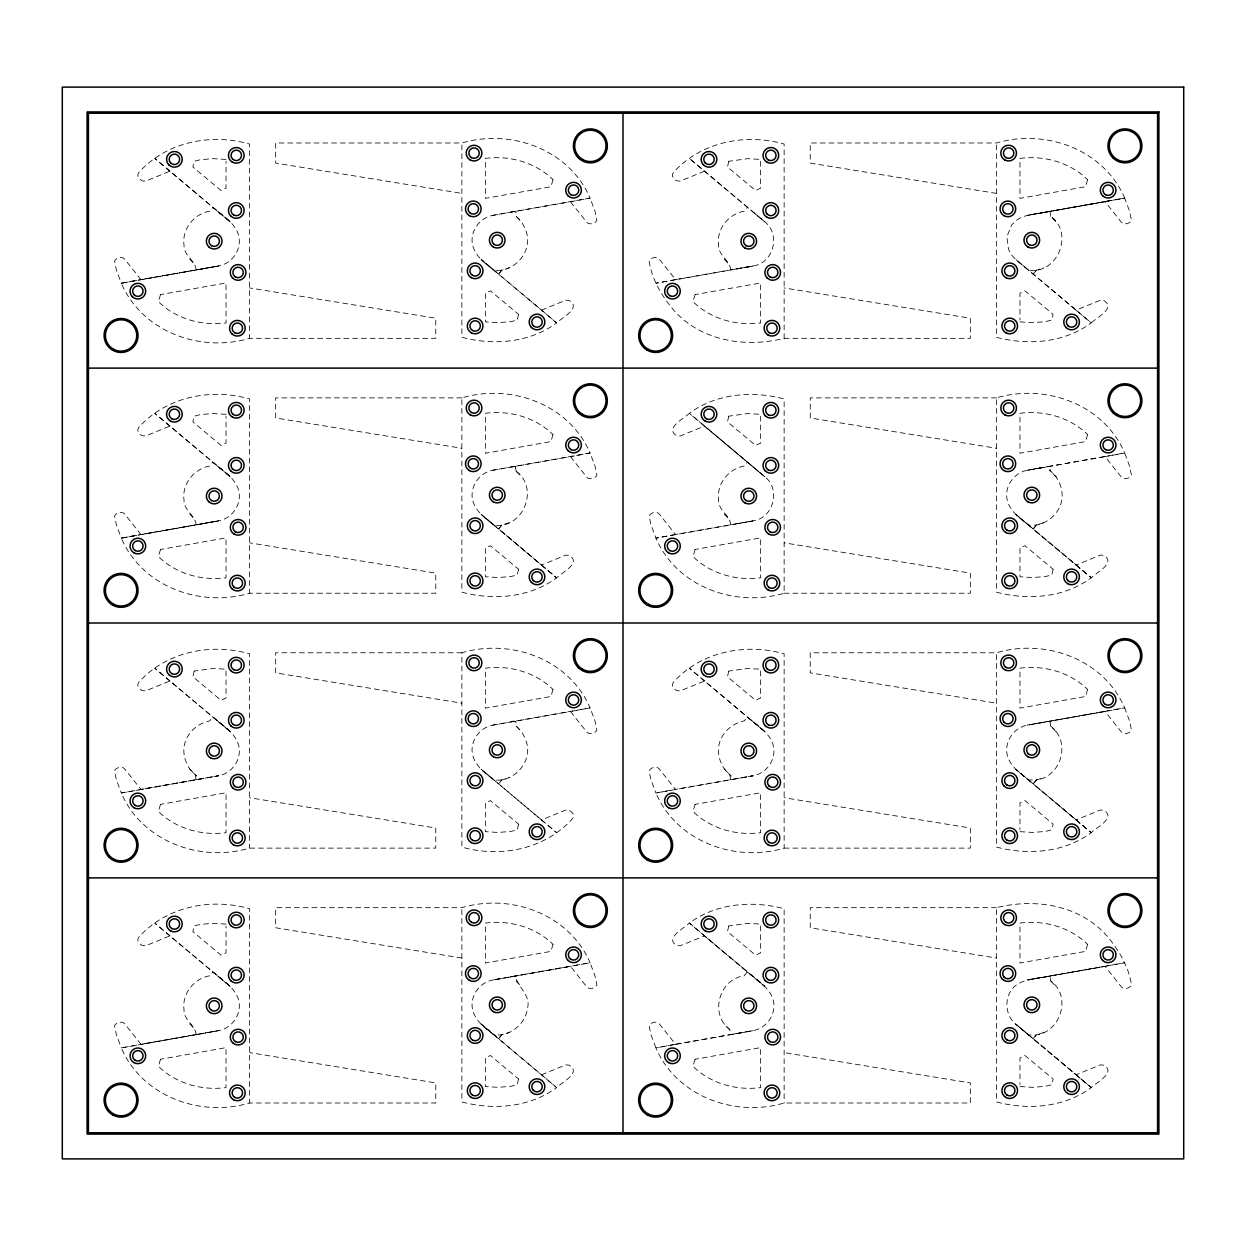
<?xml version="1.0" encoding="UTF-8"?>
<svg xmlns="http://www.w3.org/2000/svg" width="1246" height="1246" viewBox="0 0 1246 1246"><rect width="100%" height="100%" fill="white"/><g stroke="black" fill="none" stroke-linecap="round" stroke-linejoin="round"><path stroke-width="0.75" stroke-dasharray="5 3.75" d="M196.089 269.915C195.575 260.367 183.614 255.71 184.003 245.104C181.807 229.124 193.955 213.938 209.593 211.166L212.832 207.303C224.327 216.866 241.646 226.974 239.107 244.59C237.503 255.243 229.124 264.121 218.471 266.005L121.314 283.231L116.361 269.915L114.539 261.037C116.065 257.517 122.373 256.053 124.709 259.215L140.907 279.587L218.471 266.005L121.314 283.231C142.106 331.763 200.372 352.976 249.543 338.336L435.757 338.336L435.757 318.228L249.543 287.935M196.089 524.8C195.575 515.252 183.614 510.595 184.003 499.989C181.807 484.009 193.955 468.823 209.593 466.051L212.832 462.188C224.327 471.751 241.646 481.875 239.107 499.475C237.503 510.128 229.124 519.006 218.471 520.89L121.314 538.132L116.361 524.8L114.539 515.922C116.065 512.418 122.373 510.938 124.709 514.1L140.907 534.472L218.471 520.89L121.314 538.132C142.106 586.664 200.372 607.861 249.543 593.221L435.757 593.221L435.757 573.113L249.543 542.82M492.949 215.34L570.512 201.759L586.695 222.131C589.047 225.292 595.354 223.813 596.881 220.293L595.058 211.415L590.09 198.098L492.949 215.34C482.295 217.225 473.916 226.102 472.312 236.756C470.038 251.926 483.199 262.236 493.992 270.18C512.604 272.64 530.157 254.854 527.416 236.226C525.921 228.563 522.136 221.43 516.202 216.352C517.152 210.434 513.804 210.699 509.396 212.459M189.75 768.984C198.503 778.22 199.002 778.703 189.75 768.984C185.529 762.474 183.1 754.842 184.003 747.055C185.856 733.863 196.697 723.459 209.593 720.936L212.832 717.073C224.327 726.636 241.646 736.76 239.107 754.36C237.503 765.013 229.124 773.891 218.471 775.775L121.314 793.017L116.361 779.7L114.539 770.807C116.065 767.302 122.373 765.823 124.709 768.984L140.907 789.357L218.471 775.775L121.314 793.017C142.106 841.548 200.372 862.746 249.543 848.121L435.757 848.121L435.757 828.014L249.543 797.72M196.074 779.716L195.233 774.732M492.949 470.225L570.512 456.643L586.695 477.016C589.047 480.177 595.354 478.698 596.881 475.193L595.058 466.3L590.09 452.983L492.949 470.225C482.295 472.109 473.916 480.987 472.312 491.64C470.038 506.81 483.199 517.121 493.992 525.064C522.775 529.534 539.845 488.51 516.187 471.268L515.346 466.284L509.396 467.359M516.187 471.268L515.346 466.284M196.089 1034.569C195.575 1025.022 183.614 1020.365 184.003 1009.774C181.807 993.778 193.955 978.593 209.593 975.82L212.832 971.958C224.327 981.537 241.646 991.645 239.107 1009.244C237.503 1019.898 229.124 1028.775 218.471 1030.66L121.314 1047.902L116.361 1034.585L114.539 1025.707C116.065 1022.187 122.373 1020.708 124.709 1023.869L140.907 1044.241L218.471 1030.66L121.314 1047.902C142.106 1096.433 200.372 1117.631 249.543 1103.006L435.757 1103.006L435.757 1082.899L249.543 1052.605M730.686 269.915C730.156 260.367 718.194 255.71 718.584 245.104C716.403 229.124 728.536 213.938 744.174 211.166L747.413 207.303M492.949 725.11L570.512 711.528L586.695 731.9C589.047 735.062 595.354 733.583 596.881 730.078L595.058 721.2L590.09 707.868L492.949 725.11C482.295 726.994 473.916 735.872 472.312 746.525C470.038 761.711 483.199 772.006 493.992 779.949C512.604 782.426 530.157 764.639 527.416 746.011C525.921 738.333 522.136 731.215 516.202 726.122C517.152 720.219 513.804 720.468 509.396 722.244M730.686 524.8C730.156 515.252 718.194 510.595 718.584 499.989C716.403 484.009 728.536 468.823 744.174 466.051L747.413 462.188M515.314 976.085L509.396 977.129M461.861 958.065L275.662 927.772L275.662 907.664L461.861 907.664C511.031 893.024 569.297 914.237 590.09 962.769L492.949 979.995L570.512 966.413L586.695 986.785C589.047 989.947 595.354 988.483 596.881 984.963L595.058 976.085L590.09 962.769L492.949 979.995C482.295 981.879 473.916 990.757 472.312 1001.41C470.038 1016.596 483.199 1026.891 493.992 1034.834C509.77 1036.797 525.298 1024.43 527.416 1008.73C531.31 995.056 517.573 987.439 515.346 976.054M1050.767 216.383L1049.926 211.399L1027.529 215.34L1021.518 217.162L1016.035 220.558L1011.596 224.996L1006.893 236.756L1008.466 249.293L1011.331 254.776L1015.77 259.48L1091.247 322.932C1096.215 317.761 1116.509 307.98 1103.785 300.473L1100.389 300.208L1076.108 310.129L1015.77 259.48L1028.573 270.18C1057.371 274.618 1074.41 233.656 1050.799 216.352L1056.25 222.131M724.331 768.984C733.084 778.22 733.583 778.703 724.331 768.984C720.11 762.474 717.68 754.842 718.584 747.055C720.437 733.863 731.277 723.459 744.174 720.936L747.413 717.073C758.907 726.636 776.227 736.76 773.688 754.36C772.084 765.013 763.705 773.891 753.051 775.775L655.91 793.017L650.942 779.7L649.119 770.807C650.646 767.302 656.954 765.823 659.305 768.984L675.488 789.357L753.051 775.775L736.604 778.672M730.654 779.716L729.813 774.732M1056.25 477.016C1047.497 467.78 1046.998 467.297 1056.25 477.016C1060.471 483.526 1062.9 491.158 1061.997 498.945C1059.879 514.66 1044.366 527.027 1028.573 525.064C1017.795 517.121 1004.619 506.81 1006.893 491.64C1008.497 480.987 1016.876 472.109 1027.529 470.225L1124.686 452.983L1129.639 466.3L1131.461 475.193C1129.935 478.698 1123.627 480.177 1121.291 477.016L1105.093 456.643L1027.529 470.225L1043.977 467.328M729.798 1029.648C709.395 1014.337 718.911 979.122 744.174 975.82L747.413 971.958C758.907 981.537 776.227 991.645 773.688 1009.244C772.084 1019.898 763.705 1028.775 753.051 1030.66L655.91 1047.902L650.942 1034.585L649.119 1025.707C650.646 1022.187 656.954 1020.708 659.305 1023.869L675.488 1044.241L753.051 1030.66L730.654 1034.601L729.813 1029.617L724.331 1023.869M1049.911 976.085C1036.906 979.045 1020.676 977.939 1011.596 989.667C1004.089 1000.195 1005.647 1015.864 1015.77 1024.134L1091.247 1087.602C1096.215 1082.416 1116.509 1072.65 1103.785 1065.143L1100.389 1064.878L1076.108 1074.8L1015.77 1024.134L1028.573 1034.834C1057.371 1039.289 1074.41 998.311 1050.799 981.007L1049.926 976.054M1050.767 981.038L1056.25 986.785M481.19 259.48L541.527 310.129L565.809 300.208L569.204 300.473C581.929 307.98 561.635 317.761 556.666 322.932L481.19 259.48L498.587 274.042L501.827 270.18L509.131 267.828M509.131 522.713L501.827 525.064L498.587 528.927L481.19 514.364L556.666 577.817C561.635 572.646 581.929 562.865 569.204 555.358L565.809 555.093L541.527 565.03L481.19 514.364M501.827 779.996L498.587 783.812L501.827 779.996L509.131 777.597M1036.407 270.211L1033.168 274.042L1036.407 270.211L1043.727 267.828M481.19 1024.134L541.527 1074.8L565.809 1064.878L569.204 1065.143C581.929 1072.65 561.635 1082.416 556.666 1087.602L481.19 1024.134L498.587 1038.697L501.827 1034.834L509.131 1032.498M1043.727 522.713L1036.407 525.064L1033.168 528.927L1015.77 514.364L1091.247 577.817C1096.215 572.646 1116.509 562.865 1103.785 555.358L1100.389 555.093L1076.108 565.03L1015.77 514.364M1056.25 731.9L1050.767 726.153L1049.926 721.169L1050.767 726.153C1071.248 741.463 1061.623 776.663 1036.407 779.949L1033.168 783.812C1021.673 774.249 1004.354 764.125 1006.893 746.525C1008.497 735.872 1016.876 726.994 1027.529 725.11L1124.686 707.868L1129.639 721.2L1131.461 730.078C1129.935 733.583 1123.627 735.062 1121.291 731.9L1105.093 711.528L1027.529 725.11L1124.686 707.868C1103.894 659.336 1045.628 638.139 996.457 652.779L810.243 652.779L810.243 672.887L996.457 703.18M1043.727 1032.498L1036.407 1034.834L1033.168 1038.697L1015.77 1024.134M498.587 274.042L501.827 270.211M501.827 525.111L498.587 528.927L556.666 577.817C529.503 597.737 493.743 600.588 461.861 592.177L461.861 397.879C511.031 383.254 569.297 404.452 590.09 452.983L570.512 456.643M498.587 1038.697L501.827 1034.834M1036.407 525.111L1033.168 528.927L1091.247 577.817C1064.084 597.737 1028.324 600.588 996.457 592.177L996.457 397.879C1045.628 383.254 1103.894 404.452 1124.686 452.983L1105.093 456.643M1036.407 779.996L1033.168 783.812L1091.247 832.702C1096.215 827.531 1116.509 817.75 1103.785 810.243L1100.389 809.993L1076.108 819.915L1015.77 769.249L1028.573 779.949L1036.407 779.996L1043.727 777.597M1076.108 819.915L1091.247 832.702C1064.084 852.622 1028.324 855.472 996.457 847.078L996.457 652.779M1076.108 1074.8L1091.247 1087.602C1064.084 1107.507 1028.324 1110.373 996.457 1101.962L996.457 907.664C1034.896 897.961 1079.363 904.876 1106.666 935.606C1118.612 949.686 1128.767 966.475 1131.461 984.963C1129.935 988.483 1123.627 989.947 1121.291 986.785L1105.093 966.413L1027.529 979.995L1124.686 962.769L1027.529 979.995M217.427 211.166L230.23 221.866L169.892 171.2L145.611 181.122L142.215 180.857C139.303 179.253 136.048 175.764 138.82 172.509C166.092 141.951 210.932 132.948 249.543 144.038L249.543 338.336M704.473 171.2L680.191 181.122L676.796 180.857C673.899 179.253 670.628 175.764 673.401 172.509C700.688 141.951 745.513 132.948 784.139 144.038L784.139 338.336C745.7 348.039 701.233 341.124 673.93 310.394C661.969 296.314 651.829 279.525 649.119 261.037C650.646 257.517 656.954 256.053 659.305 259.215L675.488 279.587L753.051 266.005C773.501 263.311 781.071 234.373 764.81 221.866L689.334 158.398L764.81 221.866L752.008 211.166M217.427 466.051L230.23 476.751L169.892 426.085L145.611 436.007L142.215 435.757C139.303 434.138 136.048 430.649 138.82 427.394C166.092 396.835 210.932 387.833 249.543 398.922L249.543 593.221M217.427 720.936L230.23 731.636L169.892 680.97L145.611 690.907L142.215 690.642C139.303 689.022 136.048 685.534 138.82 682.278C166.092 651.72 210.932 642.718 249.543 653.823L249.543 848.121M752.008 720.936L764.81 731.636L704.473 680.97L680.191 690.907L676.796 690.642C673.899 689.022 670.628 685.534 673.401 682.278C700.688 651.72 745.513 642.718 784.139 653.823L784.139 848.121C734.969 862.746 676.703 841.548 655.91 793.017L675.488 789.357M217.427 975.82L230.23 986.521L169.892 935.871L145.611 945.792L142.215 945.527C139.303 943.907 136.048 940.418 138.82 937.163C166.092 906.605 210.932 897.603 249.543 908.708L249.543 1103.006M541.527 819.915L556.666 832.702L481.19 769.249L541.527 819.915L565.809 809.993L569.204 810.243C572.101 811.862 575.372 815.351 572.599 818.606C545.312 849.165 500.487 858.167 461.861 847.078L461.861 652.779C511.031 638.139 569.297 659.336 590.09 707.868L570.512 711.528M121.314 283.231L140.907 279.587M570.512 201.759L590.09 198.098C569.297 149.567 511.031 128.369 461.861 142.994L275.662 142.994L275.662 163.101L461.861 193.395M675.488 279.587L655.91 283.231L753.051 266.005L736.604 268.902M996.457 193.395L810.243 163.101L810.243 142.994L996.457 142.994C1045.628 128.369 1103.894 149.567 1124.686 198.098L1027.529 215.34L1124.686 198.098L1129.639 211.415L1131.461 220.293C1129.935 223.813 1123.627 225.292 1121.291 222.131L1105.093 201.759L1027.529 215.34M121.314 538.132L140.907 534.472M675.488 534.472L655.91 538.132L650.942 524.8L649.119 515.922C650.646 512.418 656.954 510.938 659.305 514.1L675.488 534.472L753.051 520.89C773.501 518.196 781.071 489.257 764.81 476.751L689.334 413.298C684.365 418.469 664.071 428.25 676.796 435.757L680.191 436.007L704.473 426.085L764.81 476.751L689.334 413.298C716.497 393.378 752.257 390.528 784.139 398.922L784.139 593.221C734.969 607.861 676.703 586.664 655.91 538.132L753.051 520.89L736.604 523.787M675.488 1044.241L655.91 1047.902C676.703 1096.433 734.969 1117.631 784.139 1103.006L970.338 1103.006L970.338 1082.899L784.139 1052.605M1043.977 212.443L1124.686 198.098M736.588 268.902L753.051 266.005M202.023 268.902L218.471 266.005M202.023 523.787L218.471 520.89M1027.529 470.225L1049.926 466.284L1050.767 471.268M784.139 338.336L970.338 338.336L970.338 318.228L784.139 287.935M461.861 397.879L275.662 397.879L275.662 417.986L461.861 448.28M996.457 397.879L810.243 397.879L810.243 417.986L996.457 448.28M784.139 593.221L970.338 593.221L970.338 573.113L784.139 542.82M461.861 652.779L275.662 652.779L275.662 672.887L461.861 703.18M784.139 848.121L970.338 848.121L970.338 828.014L784.139 797.72M996.457 907.664L810.243 907.664L810.243 927.772L996.457 958.065M226.04 159.457L213.253 158.663L200.45 159.706L194.189 161.279L192.881 166.995L221.04 190.513L226.04 188.177L226.04 161.373M1019.96 321.889L1032.747 322.667L1045.55 321.624L1051.811 320.066L1053.119 314.35L1024.96 290.816L1019.96 293.168L1019.96 319.973M226.04 414.342L213.253 413.547L200.45 414.591L194.189 416.164L192.881 421.88L221.04 445.414L226.04 443.062L226.04 416.257M1019.96 831.658L1032.747 832.453L1045.55 831.409L1051.811 829.836L1053.119 824.12L1024.96 800.586L1019.96 802.938L1019.96 829.743M226.04 924.111L213.253 923.333L200.45 924.376L194.189 925.934L192.881 931.65L221.04 955.184L226.04 952.832L226.04 926.027M1019.96 1086.543L1032.747 1087.337L1045.55 1086.294L1051.811 1084.721L1053.119 1079.005L1024.96 1055.487L1019.96 1057.823L1019.96 1084.627M764.81 986.521L689.334 923.068C684.365 928.239 664.071 938.02 676.796 945.527L680.191 945.792L704.473 935.871L764.81 986.521L689.334 923.068C716.497 903.148 752.257 900.297 784.139 908.708L784.139 1103.006M1015.77 769.249L1091.247 832.702M230.23 221.866L154.753 158.398L169.892 171.2M764.81 731.636L689.334 668.183L704.473 680.97M1091.247 1087.602L1033.168 1038.697L1036.407 1034.834M230.23 476.751L154.753 413.298L169.892 426.085M230.23 731.636L154.753 668.183L169.892 680.97M230.23 986.521L154.753 923.068L169.892 935.871M1076.108 310.129L1091.247 322.932C1064.084 342.852 1028.324 345.703 996.457 337.292L996.457 142.994M1076.108 565.03L1091.247 577.817M541.527 310.129L556.666 322.932C529.503 342.852 493.743 345.703 461.861 337.292L461.861 142.994M541.527 565.03L556.666 577.817M541.527 1074.8L556.666 1087.602C529.503 1107.507 493.743 1110.373 461.861 1101.962L461.861 907.664M724.331 514.1L729.813 519.847M516.187 981.038L521.669 986.785M724.331 259.215L729.798 264.993M516.202 216.352L521.669 222.131M516.202 471.237L521.669 477.016M189.75 259.215L195.201 264.993M516.202 726.122L521.669 731.9M189.75 514.1L195.201 519.878M189.75 1023.869L195.201 1029.648M194.189 671.049L192.881 676.765L221.04 700.299L226.04 697.947L226.04 669.227L213.253 668.448L194.189 671.049M518.538 314.35L517.23 320.066L510.969 321.624L498.166 322.667L485.364 321.889L485.364 293.168L490.379 290.816L518.538 314.35M518.538 569.235L517.23 574.951L510.969 576.509L498.166 577.552L485.364 576.773L485.364 548.053L490.379 545.701L518.538 569.235M518.538 824.12L517.23 829.836L510.969 831.409L498.166 832.453L485.364 831.658L485.364 802.938L490.379 800.586L518.538 824.12M728.77 161.279L727.462 166.995L755.621 190.513L760.636 188.177L760.636 159.457L747.834 158.663L728.77 161.279M518.538 1079.005L517.23 1084.721L510.969 1086.294L498.166 1087.337L485.364 1086.543L485.364 1057.823L490.379 1055.487L518.538 1079.005M728.77 416.164L727.462 421.88L755.621 445.414L760.636 443.062L760.636 414.342L747.834 413.547L728.77 416.164M728.77 671.049L727.462 676.765L755.621 700.299L760.636 697.947L760.636 669.227L747.834 668.448L728.77 671.049M728.77 925.934L727.462 931.65L755.621 955.184L760.636 952.832L760.636 924.111L747.834 923.333L728.77 925.934M1053.119 569.235L1051.811 574.951L1045.55 576.509L1032.747 577.552L1019.96 576.773L1019.96 548.053L1024.96 545.701L1053.119 569.235M160.5 294.601L158.398 301.641C175.935 318.945 201.868 326.109 226.04 322.932L226.04 282.982L160.5 294.601M160.5 549.486L158.398 556.541C175.935 573.83 201.868 580.994 226.04 577.817L226.04 537.867L160.5 549.486M160.5 804.371L158.398 811.426C175.935 828.715 201.868 835.879 226.04 832.702L226.04 792.752L160.5 804.371M160.5 1059.256L158.398 1066.311C175.935 1083.599 201.868 1090.78 226.04 1087.602L226.04 1047.637L160.5 1059.256M553.006 179.689L550.919 186.744L485.364 198.363L485.364 158.398C509.552 155.22 535.469 162.401 553.006 179.689M553.006 434.574L550.919 441.629L485.364 453.248L485.364 413.298C509.552 410.121 535.469 417.285 553.006 434.574M553.006 689.459L550.919 696.514L485.364 708.133L485.364 668.183C509.552 665.006 535.469 672.17 553.006 689.459M695.081 294.601L692.994 301.641C710.532 318.945 736.448 326.109 760.636 322.932L760.636 282.982L695.081 294.601M553.006 944.359L550.919 951.399L485.364 963.018L485.364 923.068C509.552 919.891 535.469 927.055 553.006 944.359M695.081 549.486L692.994 556.541C710.532 573.83 736.448 580.994 760.636 577.817L760.636 537.867L695.081 549.486M695.081 804.371L692.994 811.426C710.532 828.715 736.448 835.879 760.636 832.702L760.636 792.752L695.081 804.371M695.081 1059.256L692.994 1066.311C710.532 1083.599 736.448 1090.78 760.636 1087.602L760.636 1047.637L695.081 1059.256M1087.602 179.689L1085.5 186.744L1019.96 198.363L1019.96 158.398C1044.132 155.22 1070.065 162.401 1087.602 179.689M1087.602 434.574L1085.5 441.629L1019.96 453.248L1019.96 413.298C1044.132 410.121 1070.065 417.285 1087.602 434.574M1087.602 689.459L1085.5 696.514L1019.96 708.133L1019.96 668.183C1044.132 665.006 1070.065 672.17 1087.602 689.459M1087.602 944.359L1085.5 951.399L1019.96 963.018L1019.96 923.068C1044.132 919.891 1070.065 927.055 1087.602 944.359"/><path stroke-width="1.5" d="M88.419 368.115L1157.581 368.115M88.419 623L1157.581 623M88.419 877.885L1157.581 877.885M623 113.23L623 1132.77M1183.7 87.111L62.3 87.111L62.3 1158.889L1183.7 1158.889L1183.7 87.111M1158.889 111.922L87.111 111.922L87.111 1134.078L1158.889 1134.078L1158.889 111.922M1157.581 113.23L88.419 113.23L88.419 1132.77L1157.581 1132.77L1157.581 113.23M647.811 349.036A15.668 15.668 0 0 0 671.314 335.47A15.668 15.668 0 0 0 647.811 321.904A15.668 15.668 0 0 0 647.811 349.036M1117.101 159.441A15.668 15.668 0 0 0 1140.604 145.875A15.668 15.668 0 0 0 1117.101 132.294A15.668 15.668 0 0 0 1117.101 159.441M647.811 603.921A15.668 15.668 0 0 0 671.314 590.355A15.668 15.668 0 0 0 647.811 576.789A15.668 15.668 0 0 0 647.811 603.921M1117.101 414.326A15.668 15.668 0 0 0 1140.604 400.76A15.668 15.668 0 0 0 1117.101 387.195A15.668 15.668 0 0 0 1117.101 414.326M647.811 1113.706A15.668 15.668 0 0 0 671.314 1100.125A15.668 15.668 0 0 0 647.811 1086.559A15.668 15.668 0 0 0 647.811 1113.706M1117.101 924.096A15.668 15.668 0 0 0 1140.604 910.53A15.668 15.668 0 0 0 1117.101 896.964A15.668 15.668 0 0 0 1117.101 924.096M1029.196 244.699A5.218 5.218 0 0 0 1037.03 240.166A5.218 5.218 0 0 0 1029.196 235.65A5.218 5.218 0 0 0 1029.196 244.699M1027.888 246.957A7.834 7.834 0 0 0 1039.647 240.166A7.834 7.834 0 0 0 1027.888 233.376A7.834 7.834 0 0 0 1027.888 246.957M746.167 245.696A5.218 5.218 0 0 0 754.001 241.163A5.218 5.218 0 0 0 746.167 236.647A5.218 5.218 0 0 0 746.167 245.696M744.859 247.954A7.834 7.834 0 0 0 756.602 241.163A7.834 7.834 0 0 0 744.859 234.388A7.834 7.834 0 0 0 744.859 247.954M768.252 159.893A5.218 5.218 0 0 0 776.087 155.361A5.218 5.218 0 0 0 768.252 150.844A5.218 5.218 0 0 0 768.252 159.893M766.944 162.151A7.834 7.834 0 0 0 778.703 155.361A7.834 7.834 0 0 0 766.944 148.586A7.834 7.834 0 0 0 766.944 162.151M769.343 332.744A5.218 5.218 0 0 0 777.177 328.212A5.218 5.218 0 0 0 769.343 323.695A5.218 5.218 0 0 0 769.343 332.744M768.034 335.003A7.834 7.834 0 0 0 779.778 328.212A7.834 7.834 0 0 0 768.034 321.437A7.834 7.834 0 0 0 768.034 335.003M669.85 295.691A5.218 5.218 0 0 0 677.684 291.159A5.218 5.218 0 0 0 669.85 286.642A5.218 5.218 0 0 0 669.85 295.691M666.922 296.704A7.834 7.834 0 0 0 680.02 293.184A7.834 7.834 0 0 0 670.426 283.59A7.834 7.834 0 0 0 666.922 296.704M770.09 276.97A5.218 5.218 0 0 0 777.925 272.438A5.218 5.218 0 0 0 770.09 267.921A5.218 5.218 0 0 0 770.09 276.97M767.162 277.983A7.834 7.834 0 0 0 780.261 274.463A7.834 7.834 0 0 0 770.667 264.868A7.834 7.834 0 0 0 767.162 277.983M705.298 163.039A5.218 5.218 0 0 0 714.036 160.703A5.218 5.218 0 0 0 707.635 154.302A5.218 5.218 0 0 0 705.298 163.039M703.445 164.877A7.834 7.834 0 0 0 716.559 161.373A7.834 7.834 0 0 0 706.965 151.778A7.834 7.834 0 0 0 703.445 164.877M647.157 350.173A16.977 16.977 0 0 0 672.622 335.47A16.977 16.977 0 0 0 647.157 320.767A16.977 16.977 0 0 0 647.157 350.173M767.178 214.172A5.218 5.218 0 0 0 775.915 211.836A5.218 5.218 0 0 0 769.514 205.434A5.218 5.218 0 0 0 767.178 214.172M766.944 217.271A7.834 7.834 0 0 0 778.703 210.481A7.834 7.834 0 0 0 766.944 203.69A7.834 7.834 0 0 0 766.944 217.271M1067.9 325.689A5.218 5.218 0 0 0 1076.637 323.353A5.218 5.218 0 0 0 1070.236 316.951A5.218 5.218 0 0 0 1067.9 325.689M1066.046 327.527A7.834 7.834 0 0 0 1079.161 324.022A7.834 7.834 0 0 0 1069.566 314.428A7.834 7.834 0 0 0 1066.046 327.527M1004.198 212.599A5.218 5.218 0 0 0 1012.936 210.247A5.218 5.218 0 0 0 1006.534 203.846A5.218 5.218 0 0 0 1004.198 212.599M1003.965 215.683A7.834 7.834 0 0 0 1015.724 208.892A7.834 7.834 0 0 0 1003.965 202.117A7.834 7.834 0 0 0 1003.965 215.683M1007.111 330.502A5.218 5.218 0 0 0 1014.945 325.969A5.218 5.218 0 0 0 1007.111 321.452A5.218 5.218 0 0 0 1007.111 330.502M1005.802 332.76A7.834 7.834 0 0 0 1017.546 325.969A7.834 7.834 0 0 0 1005.802 319.194A7.834 7.834 0 0 0 1005.802 332.76M1007.111 275.382A5.218 5.218 0 0 0 1014.945 270.865A5.218 5.218 0 0 0 1007.111 266.333A5.218 5.218 0 0 0 1007.111 275.382M1005.802 277.64A7.834 7.834 0 0 0 1017.546 270.865A7.834 7.834 0 0 0 1005.802 264.074A7.834 7.834 0 0 0 1005.802 277.64M1006.02 157.635A5.218 5.218 0 0 0 1013.855 153.118A5.218 5.218 0 0 0 1006.02 148.601A5.218 5.218 0 0 0 1006.02 157.635M1105.514 194.703A5.218 5.218 0 0 0 1113.348 190.171A5.218 5.218 0 0 0 1105.514 185.654A5.218 5.218 0 0 0 1105.514 194.703M1102.585 195.715A7.834 7.834 0 0 0 1115.7 192.196A7.834 7.834 0 0 0 1106.105 182.601A7.834 7.834 0 0 0 1102.585 195.715M1004.712 159.909A7.834 7.834 0 0 0 1016.471 153.118A7.834 7.834 0 0 0 1004.712 146.327A7.834 7.834 0 0 0 1004.712 159.909M1112.943 157.868A16.977 16.977 0 0 0 1141.336 150.268A16.977 16.977 0 0 0 1120.543 129.475A16.977 16.977 0 0 0 1112.943 157.868M1028.121 753.643A5.218 5.218 0 0 0 1036.859 751.291A5.218 5.218 0 0 0 1030.458 744.906A5.218 5.218 0 0 0 1028.121 753.643M1027.888 756.727A7.834 7.834 0 0 0 1039.647 749.936A7.834 7.834 0 0 0 1027.888 743.161A7.834 7.834 0 0 0 1027.888 756.727M745.077 754.64A5.218 5.218 0 0 0 753.814 752.304A5.218 5.218 0 0 0 747.429 745.902A5.218 5.218 0 0 0 745.077 754.64M744.859 757.724A7.834 7.834 0 0 0 756.602 750.949A7.834 7.834 0 0 0 744.859 744.158A7.834 7.834 0 0 0 744.859 757.724M767.178 668.837A5.218 5.218 0 0 0 775.915 666.485A5.218 5.218 0 0 0 769.514 660.1A5.218 5.218 0 0 0 767.178 668.837M765.324 670.675A7.834 7.834 0 0 0 778.439 667.171A7.834 7.834 0 0 0 768.844 657.577A7.834 7.834 0 0 0 765.324 670.675M769.343 842.514A5.218 5.218 0 0 0 777.177 837.997A5.218 5.218 0 0 0 769.343 833.465A5.218 5.218 0 0 0 769.343 842.514M768.034 844.772A7.834 7.834 0 0 0 779.778 837.997A7.834 7.834 0 0 0 768.034 831.207A7.834 7.834 0 0 0 768.034 844.772M669.85 805.461A5.218 5.218 0 0 0 677.684 800.944A5.218 5.218 0 0 0 669.85 796.412A5.218 5.218 0 0 0 669.85 805.461M668.541 807.72A7.834 7.834 0 0 0 680.3 800.944A7.834 7.834 0 0 0 668.541 794.154A7.834 7.834 0 0 0 668.541 807.72M769 785.915A5.218 5.218 0 0 0 777.738 783.563A5.218 5.218 0 0 0 771.352 777.177A5.218 5.218 0 0 0 769 785.915M767.162 787.752A7.834 7.834 0 0 0 780.261 784.248A7.834 7.834 0 0 0 770.667 774.654A7.834 7.834 0 0 0 767.162 787.752M706.389 673.634A5.218 5.218 0 0 0 714.223 669.118A5.218 5.218 0 0 0 706.389 664.601A5.218 5.218 0 0 0 706.389 673.634M703.445 674.662A7.834 7.834 0 0 0 716.559 671.142A7.834 7.834 0 0 0 706.965 661.548A7.834 7.834 0 0 0 703.445 674.662M647.157 859.942A16.977 16.977 0 0 0 672.622 845.24A16.977 16.977 0 0 0 647.157 830.537A16.977 16.977 0 0 0 647.157 859.942M768.252 724.783A5.218 5.218 0 0 0 776.087 720.25A5.218 5.218 0 0 0 768.252 715.734A5.218 5.218 0 0 0 768.252 724.783M765.324 725.795A7.834 7.834 0 0 0 778.439 722.275A7.834 7.834 0 0 0 768.844 712.681A7.834 7.834 0 0 0 765.324 725.795M1067.9 835.459A5.218 5.218 0 0 0 1076.637 833.122A5.218 5.218 0 0 0 1070.236 826.721A5.218 5.218 0 0 0 1067.9 835.459M1067.682 838.558A7.834 7.834 0 0 0 1079.425 831.767A7.834 7.834 0 0 0 1067.682 824.977A7.834 7.834 0 0 0 1067.682 838.558M1004.198 722.369A5.218 5.218 0 0 0 1012.936 720.032A5.218 5.218 0 0 0 1006.534 713.631A5.218 5.218 0 0 0 1004.198 722.369M1003.965 725.452A7.834 7.834 0 0 0 1015.724 718.677A7.834 7.834 0 0 0 1003.965 711.887A7.834 7.834 0 0 0 1003.965 725.452M1007.111 840.271A5.218 5.218 0 0 0 1014.945 835.755A5.218 5.218 0 0 0 1007.111 831.222A5.218 5.218 0 0 0 1007.111 840.271M1005.802 842.53A7.834 7.834 0 0 0 1017.546 835.755A7.834 7.834 0 0 0 1005.802 828.964A7.834 7.834 0 0 0 1005.802 842.53M1007.111 785.151A5.218 5.218 0 0 0 1014.945 780.635A5.218 5.218 0 0 0 1007.111 776.118A5.218 5.218 0 0 0 1007.111 785.151M1004.183 786.179A7.834 7.834 0 0 0 1017.281 782.659A7.834 7.834 0 0 0 1007.687 773.065A7.834 7.834 0 0 0 1004.183 786.179M1006.02 667.42A5.218 5.218 0 0 0 1013.855 662.888A5.218 5.218 0 0 0 1006.02 658.371A5.218 5.218 0 0 0 1006.02 667.42M1104.439 703.647A5.218 5.218 0 0 0 1113.176 701.296A5.218 5.218 0 0 0 1106.775 694.91A5.218 5.218 0 0 0 1104.439 703.647M1102.585 705.485A7.834 7.834 0 0 0 1115.7 701.981A7.834 7.834 0 0 0 1106.105 692.387A7.834 7.834 0 0 0 1102.585 705.485M1004.712 669.678A7.834 7.834 0 0 0 1016.471 662.888A7.834 7.834 0 0 0 1004.712 656.112A7.834 7.834 0 0 0 1004.712 669.678M1112.943 667.654A16.977 16.977 0 0 0 1141.336 660.037A16.977 16.977 0 0 0 1120.543 639.245A16.977 16.977 0 0 0 1112.943 667.654M1028.121 498.743A5.218 5.218 0 0 0 1036.859 496.406A5.218 5.218 0 0 0 1030.458 490.005A5.218 5.218 0 0 0 1028.121 498.743M1027.888 501.842A7.834 7.834 0 0 0 1039.647 495.051A7.834 7.834 0 0 0 1027.888 488.276A7.834 7.834 0 0 0 1027.888 501.842M746.167 500.58A5.218 5.218 0 0 0 754.001 496.064A5.218 5.218 0 0 0 746.167 491.531A5.218 5.218 0 0 0 746.167 500.58M744.859 502.839A7.834 7.834 0 0 0 756.602 496.064A7.834 7.834 0 0 0 744.859 489.273A7.834 7.834 0 0 0 744.859 502.839M768.252 414.778A5.218 5.218 0 0 0 776.087 410.245A5.218 5.218 0 0 0 768.252 405.729A5.218 5.218 0 0 0 768.252 414.778M765.324 415.79A7.834 7.834 0 0 0 778.439 412.286A7.834 7.834 0 0 0 768.844 402.692A7.834 7.834 0 0 0 765.324 415.79M769.343 587.629A5.218 5.218 0 0 0 777.177 583.112A5.218 5.218 0 0 0 769.343 578.58A5.218 5.218 0 0 0 769.343 587.629M768.034 589.888A7.834 7.834 0 0 0 779.778 583.112A7.834 7.834 0 0 0 768.034 576.322A7.834 7.834 0 0 0 768.034 589.888M669.85 550.576A5.218 5.218 0 0 0 677.684 546.044A5.218 5.218 0 0 0 669.85 541.527A5.218 5.218 0 0 0 669.85 550.576M668.541 552.835A7.834 7.834 0 0 0 680.3 546.044A7.834 7.834 0 0 0 668.541 539.269A7.834 7.834 0 0 0 668.541 552.835M770.09 531.855A5.218 5.218 0 0 0 777.925 527.323A5.218 5.218 0 0 0 770.09 522.806A5.218 5.218 0 0 0 770.09 531.855M768.782 534.113A7.834 7.834 0 0 0 780.526 527.323A7.834 7.834 0 0 0 768.782 520.548A7.834 7.834 0 0 0 768.782 534.113M706.389 418.749A5.218 5.218 0 0 0 714.223 414.233A5.218 5.218 0 0 0 706.389 409.7A5.218 5.218 0 0 0 706.389 418.749M705.08 421.023A7.834 7.834 0 0 0 716.824 414.233A7.834 7.834 0 0 0 705.08 407.442A7.834 7.834 0 0 0 705.08 421.023M647.157 605.058A16.977 16.977 0 0 0 672.622 590.355A16.977 16.977 0 0 0 647.157 575.652A16.977 16.977 0 0 0 647.157 605.058M768.252 469.882A5.218 5.218 0 0 0 776.087 465.365A5.218 5.218 0 0 0 768.252 460.849A5.218 5.218 0 0 0 768.252 469.882M765.324 470.91A7.834 7.834 0 0 0 778.439 467.39A7.834 7.834 0 0 0 768.844 457.796A7.834 7.834 0 0 0 765.324 470.91M1067.9 580.574A5.218 5.218 0 0 0 1076.637 578.237A5.218 5.218 0 0 0 1070.236 571.836A5.218 5.218 0 0 0 1067.9 580.574M1067.682 583.673A7.834 7.834 0 0 0 1079.425 576.882A7.834 7.834 0 0 0 1067.682 570.092A7.834 7.834 0 0 0 1067.682 583.673M1004.198 467.484A5.218 5.218 0 0 0 1012.936 465.132A5.218 5.218 0 0 0 1006.534 458.746A5.218 5.218 0 0 0 1004.198 467.484M1003.965 470.567A7.834 7.834 0 0 0 1015.724 463.792A7.834 7.834 0 0 0 1003.965 457.002A7.834 7.834 0 0 0 1003.965 470.567M1007.111 585.386A5.218 5.218 0 0 0 1014.945 580.854A5.218 5.218 0 0 0 1007.111 576.337A5.218 5.218 0 0 0 1007.111 585.386M1005.802 587.645A7.834 7.834 0 0 0 1017.546 580.854A7.834 7.834 0 0 0 1005.802 574.079A7.834 7.834 0 0 0 1005.802 587.645M1007.111 530.266A5.218 5.218 0 0 0 1014.945 525.75A5.218 5.218 0 0 0 1007.111 521.217A5.218 5.218 0 0 0 1007.111 530.266M1005.802 532.525A7.834 7.834 0 0 0 1017.546 525.75A7.834 7.834 0 0 0 1005.802 518.959A7.834 7.834 0 0 0 1005.802 532.525M1006.02 412.535A5.218 5.218 0 0 0 1013.855 408.003A5.218 5.218 0 0 0 1006.02 403.486A5.218 5.218 0 0 0 1006.02 412.535M1105.514 449.588A5.218 5.218 0 0 0 1113.348 445.056A5.218 5.218 0 0 0 1105.514 440.539A5.218 5.218 0 0 0 1105.514 449.588M1102.585 450.6A7.834 7.834 0 0 0 1115.7 447.096A7.834 7.834 0 0 0 1106.105 437.502A7.834 7.834 0 0 0 1102.585 450.6M1004.712 414.793A7.834 7.834 0 0 0 1016.471 408.003A7.834 7.834 0 0 0 1004.712 401.228A7.834 7.834 0 0 0 1004.712 414.793M1112.943 412.753A16.977 16.977 0 0 0 1141.336 405.152A16.977 16.977 0 0 0 1120.543 384.36A16.977 16.977 0 0 0 1112.943 412.753M1028.121 1008.528A5.218 5.218 0 0 0 1036.859 1006.176A5.218 5.218 0 0 0 1030.458 999.79A5.218 5.218 0 0 0 1028.121 1008.528M1027.888 1011.612A7.834 7.834 0 0 0 1039.647 1004.837A7.834 7.834 0 0 0 1027.888 998.046A7.834 7.834 0 0 0 1027.888 1011.612M746.167 1010.35A5.218 5.218 0 0 0 754.001 1005.833A5.218 5.218 0 0 0 746.167 1001.301A5.218 5.218 0 0 0 746.167 1010.35M744.859 1012.624A7.834 7.834 0 0 0 756.602 1005.833A7.834 7.834 0 0 0 744.859 999.043A7.834 7.834 0 0 0 744.859 1012.624M768.252 924.548A5.218 5.218 0 0 0 776.087 920.031A5.218 5.218 0 0 0 768.252 915.499A5.218 5.218 0 0 0 768.252 924.548M766.944 926.806A7.834 7.834 0 0 0 778.703 920.031A7.834 7.834 0 0 0 766.944 913.24A7.834 7.834 0 0 0 766.944 926.806M769.343 1097.399A5.218 5.218 0 0 0 777.177 1092.882A5.218 5.218 0 0 0 769.343 1088.365A5.218 5.218 0 0 0 769.343 1097.399M768.034 1099.673A7.834 7.834 0 0 0 779.778 1092.882A7.834 7.834 0 0 0 768.034 1086.091A7.834 7.834 0 0 0 768.034 1099.673M669.85 1060.346A5.218 5.218 0 0 0 677.684 1055.829A5.218 5.218 0 0 0 669.85 1051.297A5.218 5.218 0 0 0 669.85 1060.346M668.541 1062.604A7.834 7.834 0 0 0 680.3 1055.829A7.834 7.834 0 0 0 668.541 1049.039A7.834 7.834 0 0 0 668.541 1062.604M770.09 1041.625A5.218 5.218 0 0 0 777.925 1037.108A5.218 5.218 0 0 0 770.09 1032.576A5.218 5.218 0 0 0 770.09 1041.625M767.162 1042.637A7.834 7.834 0 0 0 780.261 1039.133A7.834 7.834 0 0 0 770.667 1029.539A7.834 7.834 0 0 0 767.162 1042.637M706.389 928.535A5.218 5.218 0 0 0 714.223 924.002A5.218 5.218 0 0 0 706.389 919.486A5.218 5.218 0 0 0 706.389 928.535M705.08 930.793A7.834 7.834 0 0 0 716.824 924.002A7.834 7.834 0 0 0 705.08 917.227A7.834 7.834 0 0 0 705.08 930.793M647.157 1114.827A16.977 16.977 0 0 0 672.622 1100.125A16.977 16.977 0 0 0 647.157 1085.422A16.977 16.977 0 0 0 647.157 1114.827M768.252 979.668A5.218 5.218 0 0 0 776.087 975.135A5.218 5.218 0 0 0 768.252 970.618A5.218 5.218 0 0 0 768.252 979.668M765.324 980.68A7.834 7.834 0 0 0 778.439 977.176A7.834 7.834 0 0 0 768.844 967.581A7.834 7.834 0 0 0 765.324 980.68M1067.9 1090.343A5.218 5.218 0 0 0 1076.637 1088.007A5.218 5.218 0 0 0 1070.236 1081.606A5.218 5.218 0 0 0 1067.9 1090.343M1067.682 1093.443A7.834 7.834 0 0 0 1079.425 1086.652A7.834 7.834 0 0 0 1067.682 1079.877A7.834 7.834 0 0 0 1067.682 1093.443M1004.198 977.253A5.218 5.218 0 0 0 1012.936 974.917A5.218 5.218 0 0 0 1006.534 968.516A5.218 5.218 0 0 0 1004.198 977.253M1003.965 980.353A7.834 7.834 0 0 0 1015.724 973.562A7.834 7.834 0 0 0 1003.965 966.771A7.834 7.834 0 0 0 1003.965 980.353M1007.111 1095.156A5.218 5.218 0 0 0 1014.945 1090.639A5.218 5.218 0 0 0 1007.111 1086.107A5.218 5.218 0 0 0 1007.111 1095.156M1005.802 1097.415A7.834 7.834 0 0 0 1017.546 1090.639A7.834 7.834 0 0 0 1005.802 1083.849A7.834 7.834 0 0 0 1005.802 1097.415M1007.111 1040.052A5.218 5.218 0 0 0 1014.945 1035.519A5.218 5.218 0 0 0 1007.111 1031.003A5.218 5.218 0 0 0 1007.111 1040.052M1005.802 1042.31A7.834 7.834 0 0 0 1017.546 1035.519A7.834 7.834 0 0 0 1005.802 1028.729A7.834 7.834 0 0 0 1005.802 1042.31M1006.02 922.305A5.218 5.218 0 0 0 1013.855 917.788A5.218 5.218 0 0 0 1006.02 913.256A5.218 5.218 0 0 0 1006.02 922.305M1105.514 959.358A5.218 5.218 0 0 0 1113.348 954.841A5.218 5.218 0 0 0 1105.514 950.309A5.218 5.218 0 0 0 1105.514 959.358M1102.585 960.37A7.834 7.834 0 0 0 1115.7 956.866A7.834 7.834 0 0 0 1106.105 947.272A7.834 7.834 0 0 0 1102.585 960.37M1004.712 924.563A7.834 7.834 0 0 0 1016.471 917.788A7.834 7.834 0 0 0 1004.712 910.997A7.834 7.834 0 0 0 1004.712 924.563M1112.943 922.538A16.977 16.977 0 0 0 1141.336 914.922A16.977 16.977 0 0 0 1120.543 894.13A16.977 16.977 0 0 0 1112.943 922.538M493.525 243.858A5.218 5.218 0 0 0 502.263 241.522A5.218 5.218 0 0 0 495.877 235.12A5.218 5.218 0 0 0 493.525 243.858M493.307 246.957A7.834 7.834 0 0 0 505.066 240.166A7.834 7.834 0 0 0 493.307 233.376A7.834 7.834 0 0 0 493.307 246.957M211.586 245.696A5.218 5.218 0 0 0 219.421 241.163A5.218 5.218 0 0 0 211.586 236.647A5.218 5.218 0 0 0 211.586 245.696M208.643 246.708A7.834 7.834 0 0 0 221.757 243.204A7.834 7.834 0 0 0 212.163 233.594A7.834 7.834 0 0 0 208.643 246.708M232.581 159.052A5.218 5.218 0 0 0 241.335 156.716A5.218 5.218 0 0 0 234.933 150.314A5.218 5.218 0 0 0 232.581 159.052M232.363 162.151A7.834 7.834 0 0 0 244.123 155.361A7.834 7.834 0 0 0 232.363 148.586A7.834 7.834 0 0 0 232.363 162.151M234.746 332.744A5.218 5.218 0 0 0 242.581 328.212A5.218 5.218 0 0 0 234.746 323.695A5.218 5.218 0 0 0 234.746 332.744M231.818 333.757A7.834 7.834 0 0 0 244.932 330.252A7.834 7.834 0 0 0 235.338 320.658A7.834 7.834 0 0 0 231.818 333.757M134.179 294.85A5.218 5.218 0 0 0 142.916 292.514A5.218 5.218 0 0 0 136.515 286.113A5.218 5.218 0 0 0 134.179 294.85M132.341 296.704A7.834 7.834 0 0 0 145.439 293.184A7.834 7.834 0 0 0 135.845 283.59A7.834 7.834 0 0 0 132.341 296.704M235.494 276.97A5.218 5.218 0 0 0 243.328 272.438A5.218 5.218 0 0 0 235.494 267.921A5.218 5.218 0 0 0 235.494 276.97M232.566 277.983A7.834 7.834 0 0 0 245.68 274.463A7.834 7.834 0 0 0 236.086 264.868A7.834 7.834 0 0 0 232.566 277.983M170.718 163.039A5.218 5.218 0 0 0 179.455 160.703A5.218 5.218 0 0 0 173.054 154.302A5.218 5.218 0 0 0 170.718 163.039M168.864 164.877A7.834 7.834 0 0 0 181.978 161.373A7.834 7.834 0 0 0 172.384 151.778A7.834 7.834 0 0 0 168.864 164.877M112.576 350.173A16.977 16.977 0 0 0 138.041 335.47A16.977 16.977 0 0 0 112.576 320.767A16.977 16.977 0 0 0 112.576 350.173M233.672 214.997A5.218 5.218 0 0 0 241.506 210.481A5.218 5.218 0 0 0 233.672 205.948A5.218 5.218 0 0 0 233.672 214.997M230.744 216.025A7.834 7.834 0 0 0 243.842 212.505A7.834 7.834 0 0 0 234.248 202.911A7.834 7.834 0 0 0 230.744 216.025M533.319 325.689A5.218 5.218 0 0 0 542.057 323.353A5.218 5.218 0 0 0 535.655 316.951A5.218 5.218 0 0 0 533.319 325.689M531.466 327.527A7.834 7.834 0 0 0 544.58 324.022A7.834 7.834 0 0 0 534.986 314.428A7.834 7.834 0 0 0 531.466 327.527M469.617 212.599A5.218 5.218 0 0 0 478.355 210.247A5.218 5.218 0 0 0 471.954 203.846A5.218 5.218 0 0 0 469.617 212.599M469.384 215.683A7.834 7.834 0 0 0 481.143 208.892A7.834 7.834 0 0 0 469.384 202.117A7.834 7.834 0 0 0 469.384 215.683M472.53 330.502A5.218 5.218 0 0 0 480.364 325.969A5.218 5.218 0 0 0 472.53 321.452A5.218 5.218 0 0 0 472.53 330.502M471.222 332.76A7.834 7.834 0 0 0 482.965 325.969A7.834 7.834 0 0 0 471.222 319.194A7.834 7.834 0 0 0 471.222 332.76M472.53 275.382A5.218 5.218 0 0 0 480.364 270.865A5.218 5.218 0 0 0 472.53 266.333A5.218 5.218 0 0 0 472.53 275.382M471.222 277.64A7.834 7.834 0 0 0 482.965 270.865A7.834 7.834 0 0 0 471.222 264.074A7.834 7.834 0 0 0 471.222 277.64M471.44 157.635A5.218 5.218 0 0 0 479.274 153.118A5.218 5.218 0 0 0 471.44 148.601A5.218 5.218 0 0 0 471.44 157.635M570.933 194.703A5.218 5.218 0 0 0 578.767 190.171A5.218 5.218 0 0 0 570.933 185.654A5.218 5.218 0 0 0 570.933 194.703M568.005 195.715A7.834 7.834 0 0 0 581.103 192.196A7.834 7.834 0 0 0 571.509 182.601A7.834 7.834 0 0 0 568.005 195.715M470.131 159.909A7.834 7.834 0 0 0 481.89 153.118A7.834 7.834 0 0 0 470.131 146.327A7.834 7.834 0 0 0 470.131 159.909M578.346 157.868A16.977 16.977 0 0 0 606.755 150.268A16.977 16.977 0 0 0 585.963 129.475A16.977 16.977 0 0 0 578.346 157.868M493.525 753.643A5.218 5.218 0 0 0 502.263 751.291A5.218 5.218 0 0 0 495.877 744.906A5.218 5.218 0 0 0 493.525 753.643M493.307 756.727A7.834 7.834 0 0 0 505.066 749.936A7.834 7.834 0 0 0 493.307 743.161A7.834 7.834 0 0 0 493.307 756.727M211.586 755.465A5.218 5.218 0 0 0 219.421 750.949A5.218 5.218 0 0 0 211.586 746.416A5.218 5.218 0 0 0 211.586 755.465M210.278 757.724A7.834 7.834 0 0 0 222.022 750.949A7.834 7.834 0 0 0 210.278 744.158A7.834 7.834 0 0 0 210.278 757.724M233.672 669.663A5.218 5.218 0 0 0 241.506 665.146A5.218 5.218 0 0 0 233.672 660.614A5.218 5.218 0 0 0 233.672 669.663M230.744 670.675A7.834 7.834 0 0 0 243.842 667.171A7.834 7.834 0 0 0 234.248 657.577A7.834 7.834 0 0 0 230.744 670.675M234.746 842.514A5.218 5.218 0 0 0 242.581 837.997A5.218 5.218 0 0 0 234.746 833.465A5.218 5.218 0 0 0 234.746 842.514M233.438 844.772A7.834 7.834 0 0 0 245.197 837.997A7.834 7.834 0 0 0 233.438 831.207A7.834 7.834 0 0 0 233.438 844.772M135.269 805.461A5.218 5.218 0 0 0 143.103 800.944A5.218 5.218 0 0 0 135.269 796.412A5.218 5.218 0 0 0 135.269 805.461M133.961 807.72A7.834 7.834 0 0 0 145.704 800.944A7.834 7.834 0 0 0 133.961 794.154A7.834 7.834 0 0 0 133.961 807.72M234.419 785.915A5.218 5.218 0 0 0 243.157 783.563A5.218 5.218 0 0 0 236.756 777.177A5.218 5.218 0 0 0 234.419 785.915M232.566 787.752A7.834 7.834 0 0 0 245.68 784.248A7.834 7.834 0 0 0 236.086 774.654A7.834 7.834 0 0 0 232.566 787.752M171.792 673.634A5.218 5.218 0 0 0 179.626 669.118A5.218 5.218 0 0 0 171.792 664.601A5.218 5.218 0 0 0 171.792 673.634M168.864 674.662A7.834 7.834 0 0 0 181.978 671.142A7.834 7.834 0 0 0 172.384 661.548A7.834 7.834 0 0 0 168.864 674.662M109.056 857.248A16.977 16.977 0 0 0 137.449 849.632A16.977 16.977 0 0 0 116.672 828.839A16.977 16.977 0 0 0 109.056 857.248M232.581 723.942A5.218 5.218 0 0 0 241.335 721.605A5.218 5.218 0 0 0 234.933 715.204A5.218 5.218 0 0 0 232.581 723.942M230.744 725.795A7.834 7.834 0 0 0 243.842 722.275A7.834 7.834 0 0 0 234.248 712.681A7.834 7.834 0 0 0 230.744 725.795M533.319 835.459A5.218 5.218 0 0 0 542.057 833.122A5.218 5.218 0 0 0 535.655 826.721A5.218 5.218 0 0 0 533.319 835.459M533.086 838.558A7.834 7.834 0 0 0 544.845 831.767A7.834 7.834 0 0 0 533.086 824.977A7.834 7.834 0 0 0 533.086 838.558M469.617 722.369A5.218 5.218 0 0 0 478.355 720.032A5.218 5.218 0 0 0 471.954 713.631A5.218 5.218 0 0 0 469.617 722.369M469.384 725.452A7.834 7.834 0 0 0 481.143 718.677A7.834 7.834 0 0 0 469.384 711.887A7.834 7.834 0 0 0 469.384 725.452M472.53 840.271A5.218 5.218 0 0 0 480.364 835.755A5.218 5.218 0 0 0 472.53 831.222A5.218 5.218 0 0 0 472.53 840.271M471.222 842.53A7.834 7.834 0 0 0 482.965 835.755A7.834 7.834 0 0 0 471.222 828.964A7.834 7.834 0 0 0 471.222 842.53M472.53 785.151A5.218 5.218 0 0 0 480.364 780.635A5.218 5.218 0 0 0 472.53 776.118A5.218 5.218 0 0 0 472.53 785.151M469.586 786.179A7.834 7.834 0 0 0 482.7 782.659A7.834 7.834 0 0 0 473.106 773.065A7.834 7.834 0 0 0 469.586 786.179M471.44 667.42A5.218 5.218 0 0 0 479.274 662.888A5.218 5.218 0 0 0 471.44 658.371A5.218 5.218 0 0 0 471.44 667.42M570.933 704.473A5.218 5.218 0 0 0 578.767 699.956A5.218 5.218 0 0 0 570.933 695.424A5.218 5.218 0 0 0 570.933 704.473M568.005 705.485A7.834 7.834 0 0 0 581.103 701.981A7.834 7.834 0 0 0 571.509 692.387A7.834 7.834 0 0 0 568.005 705.485M470.131 669.678A7.834 7.834 0 0 0 481.89 662.888A7.834 7.834 0 0 0 470.131 656.112A7.834 7.834 0 0 0 470.131 669.678M578.346 667.654A16.977 16.977 0 0 0 606.755 660.037A16.977 16.977 0 0 0 585.963 639.245A16.977 16.977 0 0 0 578.346 667.654M113.23 349.036A15.668 15.668 0 0 0 136.733 335.47A15.668 15.668 0 0 0 113.23 321.904A15.668 15.668 0 0 0 113.23 349.036M582.521 159.441A15.668 15.668 0 0 0 606.023 145.875A15.668 15.668 0 0 0 582.521 132.294A15.668 15.668 0 0 0 582.521 159.441M113.23 603.921A15.668 15.668 0 0 0 136.733 590.355A15.668 15.668 0 0 0 113.23 576.789A15.668 15.668 0 0 0 113.23 603.921M582.521 414.326A15.668 15.668 0 0 0 606.023 400.76A15.668 15.668 0 0 0 582.521 387.195A15.668 15.668 0 0 0 582.521 414.326M113.23 1113.706A15.668 15.668 0 0 0 136.733 1100.125A15.668 15.668 0 0 0 113.23 1086.559A15.668 15.668 0 0 0 113.23 1113.706M582.521 924.096A15.668 15.668 0 0 0 606.023 910.53A15.668 15.668 0 0 0 582.521 896.964A15.668 15.668 0 0 0 582.521 924.096M493.525 1008.528A5.218 5.218 0 0 0 502.263 1006.176A5.218 5.218 0 0 0 495.877 999.79A5.218 5.218 0 0 0 493.525 1008.528M493.307 1011.612A7.834 7.834 0 0 0 505.066 1004.837A7.834 7.834 0 0 0 493.307 998.046A7.834 7.834 0 0 0 493.307 1011.612M211.586 1010.35A5.218 5.218 0 0 0 219.421 1005.833A5.218 5.218 0 0 0 211.586 1001.301A5.218 5.218 0 0 0 211.586 1010.35M210.278 1012.624A7.834 7.834 0 0 0 222.022 1005.833A7.834 7.834 0 0 0 210.278 999.043A7.834 7.834 0 0 0 210.278 1012.624M233.672 924.548A5.218 5.218 0 0 0 241.506 920.031A5.218 5.218 0 0 0 233.672 915.499A5.218 5.218 0 0 0 233.672 924.548M230.744 925.56A7.834 7.834 0 0 0 243.842 922.056A7.834 7.834 0 0 0 234.248 912.461A7.834 7.834 0 0 0 230.744 925.56M234.746 1097.399A5.218 5.218 0 0 0 242.581 1092.882A5.218 5.218 0 0 0 234.746 1088.365A5.218 5.218 0 0 0 234.746 1097.399M233.438 1099.673A7.834 7.834 0 0 0 245.197 1092.882A7.834 7.834 0 0 0 233.438 1086.091A7.834 7.834 0 0 0 233.438 1099.673M135.269 1060.346A5.218 5.218 0 0 0 143.103 1055.829A5.218 5.218 0 0 0 135.269 1051.297A5.218 5.218 0 0 0 135.269 1060.346M133.961 1062.604A7.834 7.834 0 0 0 145.704 1055.829A7.834 7.834 0 0 0 133.961 1049.039A7.834 7.834 0 0 0 133.961 1062.604M235.494 1041.625A5.218 5.218 0 0 0 243.328 1037.108A5.218 5.218 0 0 0 235.494 1032.576A5.218 5.218 0 0 0 235.494 1041.625M232.566 1042.637A7.834 7.834 0 0 0 245.68 1039.133A7.834 7.834 0 0 0 236.086 1029.539A7.834 7.834 0 0 0 232.566 1042.637M171.792 928.535A5.218 5.218 0 0 0 179.626 924.002A5.218 5.218 0 0 0 171.792 919.486A5.218 5.218 0 0 0 171.792 928.535M170.484 930.793A7.834 7.834 0 0 0 182.243 924.002A7.834 7.834 0 0 0 170.484 917.227A7.834 7.834 0 0 0 170.484 930.793M112.576 1114.827A16.977 16.977 0 0 0 138.041 1100.125A16.977 16.977 0 0 0 112.576 1085.422A16.977 16.977 0 0 0 112.576 1114.827M233.672 979.668A5.218 5.218 0 0 0 241.506 975.135A5.218 5.218 0 0 0 233.672 970.618A5.218 5.218 0 0 0 233.672 979.668M230.744 980.68A7.834 7.834 0 0 0 243.842 977.176A7.834 7.834 0 0 0 234.248 967.581A7.834 7.834 0 0 0 230.744 980.68M533.319 1090.343A5.218 5.218 0 0 0 542.057 1088.007A5.218 5.218 0 0 0 535.655 1081.606A5.218 5.218 0 0 0 533.319 1090.343M533.086 1093.443A7.834 7.834 0 0 0 544.845 1086.652A7.834 7.834 0 0 0 533.086 1079.877A7.834 7.834 0 0 0 533.086 1093.443M469.617 977.253A5.218 5.218 0 0 0 478.355 974.917A5.218 5.218 0 0 0 471.954 968.516A5.218 5.218 0 0 0 469.617 977.253M469.384 980.353A7.834 7.834 0 0 0 481.143 973.562A7.834 7.834 0 0 0 469.384 966.771A7.834 7.834 0 0 0 469.384 980.353M472.53 1095.156A5.218 5.218 0 0 0 480.364 1090.639A5.218 5.218 0 0 0 472.53 1086.107A5.218 5.218 0 0 0 472.53 1095.156M471.222 1097.415A7.834 7.834 0 0 0 482.965 1090.639A7.834 7.834 0 0 0 471.222 1083.849A7.834 7.834 0 0 0 471.222 1097.415M472.53 1040.052A5.218 5.218 0 0 0 480.364 1035.519A5.218 5.218 0 0 0 472.53 1031.003A5.218 5.218 0 0 0 472.53 1040.052M469.586 1041.064A7.834 7.834 0 0 0 482.7 1037.544A7.834 7.834 0 0 0 473.106 1027.95A7.834 7.834 0 0 0 469.586 1041.064M471.44 922.305A5.218 5.218 0 0 0 479.274 917.788A5.218 5.218 0 0 0 471.44 913.256A5.218 5.218 0 0 0 471.44 922.305M570.933 959.358A5.218 5.218 0 0 0 578.767 954.841A5.218 5.218 0 0 0 570.933 950.309A5.218 5.218 0 0 0 570.933 959.358M568.005 960.37A7.834 7.834 0 0 0 581.103 956.866A7.834 7.834 0 0 0 571.509 947.272A7.834 7.834 0 0 0 568.005 960.37M470.131 924.563A7.834 7.834 0 0 0 481.89 917.788A7.834 7.834 0 0 0 470.131 910.997A7.834 7.834 0 0 0 470.131 924.563M578.346 922.538A16.977 16.977 0 0 0 606.755 914.922A16.977 16.977 0 0 0 585.963 894.13A16.977 16.977 0 0 0 578.346 922.538M647.811 858.806A15.668 15.668 0 0 0 671.314 845.24A15.668 15.668 0 0 0 647.811 831.674A15.668 15.668 0 0 0 647.811 858.806M1117.101 669.211A15.668 15.668 0 0 0 1140.604 655.645A15.668 15.668 0 0 0 1117.101 642.079A15.668 15.668 0 0 0 1117.101 669.211M493.525 498.743A5.218 5.218 0 0 0 502.263 496.406A5.218 5.218 0 0 0 495.877 490.005A5.218 5.218 0 0 0 493.525 498.743M493.307 501.842A7.834 7.834 0 0 0 505.066 495.051A7.834 7.834 0 0 0 493.307 488.276A7.834 7.834 0 0 0 493.307 501.842M211.586 500.58A5.218 5.218 0 0 0 219.421 496.064A5.218 5.218 0 0 0 211.586 491.531A5.218 5.218 0 0 0 211.586 500.58M208.643 501.593A7.834 7.834 0 0 0 221.757 498.089A7.834 7.834 0 0 0 212.163 488.494A7.834 7.834 0 0 0 208.643 501.593M232.581 413.952A5.218 5.218 0 0 0 241.335 411.601A5.218 5.218 0 0 0 234.933 405.199A5.218 5.218 0 0 0 232.581 413.952M232.363 417.036A7.834 7.834 0 0 0 244.123 410.245A7.834 7.834 0 0 0 232.363 403.47A7.834 7.834 0 0 0 232.363 417.036M233.672 586.804A5.218 5.218 0 0 0 242.409 584.452A5.218 5.218 0 0 0 236.008 578.066A5.218 5.218 0 0 0 233.672 586.804M231.818 588.642A7.834 7.834 0 0 0 244.932 585.137A7.834 7.834 0 0 0 235.338 575.543A7.834 7.834 0 0 0 231.818 588.642M135.269 550.576A5.218 5.218 0 0 0 143.103 546.044A5.218 5.218 0 0 0 135.269 541.527A5.218 5.218 0 0 0 135.269 550.576M133.961 552.835A7.834 7.834 0 0 0 145.704 546.044A7.834 7.834 0 0 0 133.961 539.269A7.834 7.834 0 0 0 133.961 552.835M235.494 531.855A5.218 5.218 0 0 0 243.328 527.323A5.218 5.218 0 0 0 235.494 522.806A5.218 5.218 0 0 0 235.494 531.855M234.201 534.113A7.834 7.834 0 0 0 245.945 527.323A7.834 7.834 0 0 0 234.201 520.548A7.834 7.834 0 0 0 234.201 534.113M171.792 418.749A5.218 5.218 0 0 0 179.626 414.233A5.218 5.218 0 0 0 171.792 409.7A5.218 5.218 0 0 0 171.792 418.749M170.484 421.023A7.834 7.834 0 0 0 182.243 414.233A7.834 7.834 0 0 0 170.484 407.442A7.834 7.834 0 0 0 170.484 421.023M112.576 605.058A16.977 16.977 0 0 0 138.041 590.355A16.977 16.977 0 0 0 112.576 575.652A16.977 16.977 0 0 0 112.576 605.058M232.581 469.057A5.218 5.218 0 0 0 241.335 466.72A5.218 5.218 0 0 0 234.933 460.319A5.218 5.218 0 0 0 232.581 469.057M230.744 470.91A7.834 7.834 0 0 0 243.842 467.39A7.834 7.834 0 0 0 234.248 457.796A7.834 7.834 0 0 0 230.744 470.91M533.319 580.574A5.218 5.218 0 0 0 542.057 578.237A5.218 5.218 0 0 0 535.655 571.836A5.218 5.218 0 0 0 533.319 580.574M531.466 582.427A7.834 7.834 0 0 0 544.58 578.907A7.834 7.834 0 0 0 534.986 569.313A7.834 7.834 0 0 0 531.466 582.427M469.617 467.484A5.218 5.218 0 0 0 478.355 465.132A5.218 5.218 0 0 0 471.954 458.746A5.218 5.218 0 0 0 469.617 467.484M469.384 470.567A7.834 7.834 0 0 0 481.143 463.792A7.834 7.834 0 0 0 469.384 457.002A7.834 7.834 0 0 0 469.384 470.567M472.53 585.386A5.218 5.218 0 0 0 480.364 580.854A5.218 5.218 0 0 0 472.53 576.337A5.218 5.218 0 0 0 472.53 585.386M471.222 587.645A7.834 7.834 0 0 0 482.965 580.854A7.834 7.834 0 0 0 471.222 574.079A7.834 7.834 0 0 0 471.222 587.645M472.53 530.266A5.218 5.218 0 0 0 480.364 525.75A5.218 5.218 0 0 0 472.53 521.217A5.218 5.218 0 0 0 472.53 530.266M471.222 532.525A7.834 7.834 0 0 0 482.965 525.75A7.834 7.834 0 0 0 471.222 518.959A7.834 7.834 0 0 0 471.222 532.525M471.44 412.535A5.218 5.218 0 0 0 479.274 408.003A5.218 5.218 0 0 0 471.44 403.486A5.218 5.218 0 0 0 471.44 412.535M570.933 449.588A5.218 5.218 0 0 0 578.767 445.056A5.218 5.218 0 0 0 570.933 440.539A5.218 5.218 0 0 0 570.933 449.588M568.005 450.6A7.834 7.834 0 0 0 581.103 447.096A7.834 7.834 0 0 0 571.509 437.502A7.834 7.834 0 0 0 568.005 450.6M470.131 414.793A7.834 7.834 0 0 0 481.89 408.003A7.834 7.834 0 0 0 470.131 401.228A7.834 7.834 0 0 0 470.131 414.793M578.346 412.753A16.977 16.977 0 0 0 606.755 405.152A16.977 16.977 0 0 0 585.963 384.36A16.977 16.977 0 0 0 578.346 412.753M113.23 858.806A15.668 15.668 0 0 0 136.733 845.24A15.668 15.668 0 0 0 113.23 831.674A15.668 15.668 0 0 0 113.23 858.806M582.521 669.211A15.668 15.668 0 0 0 606.023 655.645A15.668 15.668 0 0 0 582.521 642.079A15.668 15.668 0 0 0 582.521 669.211"/></g></svg>
